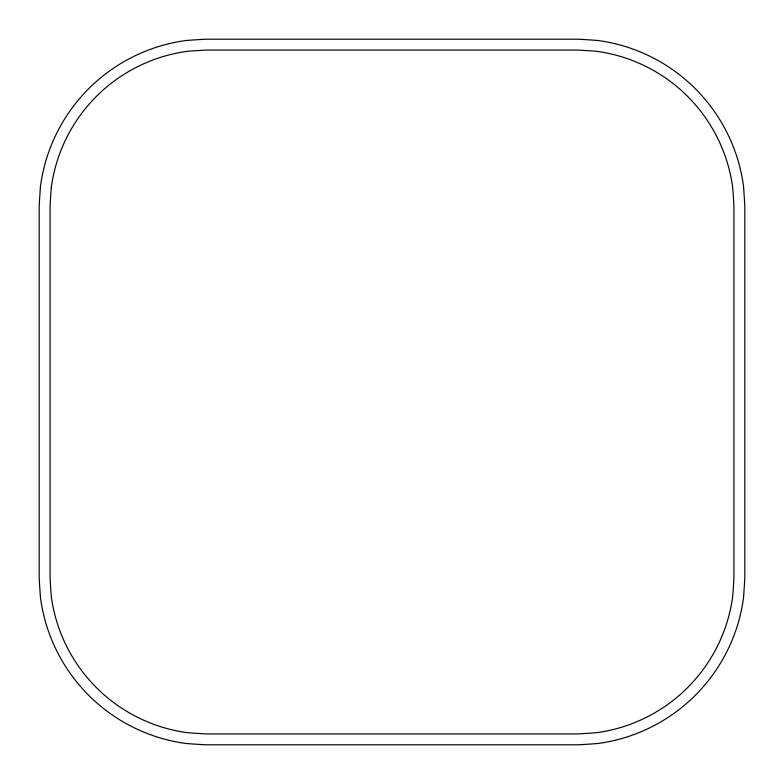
<?xml version="1.0" encoding="UTF-8"?>
<svg xmlns="http://www.w3.org/2000/svg" width="784" height="784" viewBox="0 0 784 784"><rect width="100%" height="100%" fill="white"/><g stroke="black" fill="none" stroke-linecap="round" stroke-linejoin="round"><path stroke-width="1.18" d="M40.425 186.582L39.2 205.241L39.2 578.759L40.425 597.418A169.765 169.765 0 0 0 186.582 743.575L205.241 744.8L578.759 744.8L597.418 743.575A169.765 169.765 0 0 0 743.575 597.418L744.8 578.759L744.8 205.241L743.575 186.582A169.765 169.765 0 0 0 597.418 40.425L578.759 39.2L205.241 39.2L186.582 40.425A169.765 169.765 0 0 0 40.425 186.582M51.225 188.003L50.068 205.594L50.068 578.406L51.225 595.997A158.878 158.878 0 0 0 188.003 732.775L205.594 733.932L578.406 733.932L595.997 732.775A158.878 158.878 0 0 0 732.775 595.997L733.932 578.406L733.932 205.594L732.775 188.003A158.878 158.878 0 0 0 595.997 51.225L578.406 50.068L205.594 50.068L188.003 51.225A158.878 158.878 0 0 0 51.225 188.003"/></g></svg>
